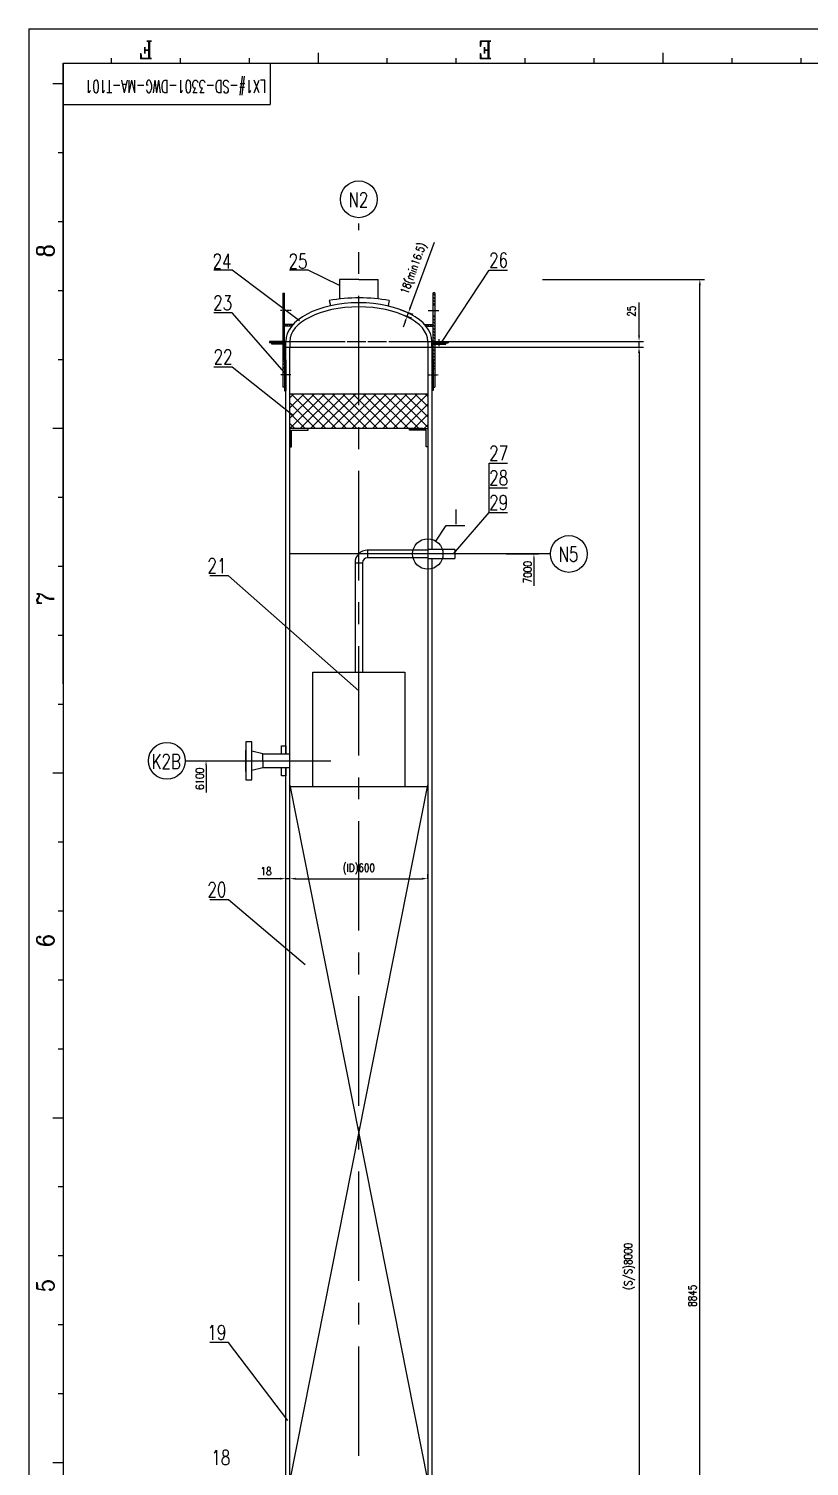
# Model space of a CAD drawing. Header units: millimetres. Extents: x 59416 to 141837, y 76647 to 89475.
# Drawn here: x 132927 to 136323, y 83006 to 89262 of the extents above; entities that cross this region are included whole.
import ezdxf
from ezdxf.enums import TextEntityAlignment as Align

# ---------------------------------------------------------------- set-up
doc = ezdxf.new("R2010")
doc.units = ezdxf.units.MM
for name, pattern in [('ACAD_ISO09W100', [45, 24, -3, 6, -3, 6, -3]), ('CENTER', [50.8, 31.75, -6.35, 6.35, -6.35]), ('DASHED', [19.05, 12.7, -6.35])]:
    doc.linetypes.add(name, pattern=pattern)
for name, color, linetype in [('1轮廓实线层', 7, 'Continuous'), ('2细线层', 4, 'Continuous'), ('3中心线层', 1, 'CENTER'), ('5剖面线层', 2, 'Continuous'), ('6文字层', 3, 'Continuous'), ('7标注层', 4, 'Continuous'), ('图框层', 7, 'Continuous'), ('虚线', 4, 'DASHED')]:
    doc.layers.add(name, color=color, linetype=linetype)
doc.styles.add('cooec', font='romans.shx', dxfattribs={"width": 0.75, "bigfont": 'hztxt.shx'})
doc.styles.add('PC_TEXTSTYLE', font='romans.shx', dxfattribs={"width": 0.75, "bigfont": 'hztxt.shx'})
doc.styles.add('ROMANC', font='romanc', dxfattribs={"width": 0.7, "height": 6})
doc.styles.add('TH_GBDIM', font='romans.shx', dxfattribs={"width": 0.8, "bigfont": 'gbcbig.shx'})
doc.dimstyles.new('TH_GBDIM', dxfattribs={"dimscale": 10, "dimtxt": 3.5, "dimasz": 2.5, "dimexe": 2, "dimexo": 0, "dimgap": 1.5, "dimtad": 1, "dimdec": 0, "dimzin": 0, "dimdsep": 46, "dimtxsty": 'TH_GBDIM', "dimcen": 2.5, "dimclrd": 130, "dimclre": 130, "dimclrt": 3, "dimadec": 0, "dimazin": 0, "dimtfac": 0.714286, "dimtdec": 0, "dimtmove": 0, "dimatfit": 3, "dimfxl": 1, "dimtzin": 0, "dimlwd": -1, "dimlwe": -1, "dimarcsym": 0})
doc.dimstyles.new('TH_GBDIM1', dxfattribs={"dimscale": 10, "dimtxt": 3.5, "dimasz": 2, "dimexe": 2, "dimexo": 0, "dimgap": 1, "dimtad": 1, "dimjust": 2, "dimdec": 0, "dimzin": 0, "dimdsep": 46, "dimtxsty": 'TH_GBDIM', "dimcen": 2.5, "dimse1": 1, "dimsd1": 1, "dimclrd": 130, "dimclre": 130, "dimclrt": 3, "dimadec": 0, "dimazin": 0, "dimtfac": 0.714286, "dimtdec": 0, "dimtmove": 0, "dimatfit": 3, "dimfxl": 1, "dimtzin": 0, "dimlwd": -1, "dimlwe": -1, "dimarcsym": 0})
pattern_1 = [(135, (151368.253, 73389.9017), (4.490128, 4.490128), [])]
pattern_2 = [(45, (151368.253, 73389.9017), (4.490128, -4.490128), [])]

# ---------------------------------------------------------------- blocks, each defined once
blk = doc.blocks.new('PC_PAPER_BLOCK')
at = {"layer": '2细线层'}
for p, q in [((816, 584), (-25, 584)), ((816, 584), (816, -10)), ((400, 574), (400, 577)), ((420, 574), (420, 575.5)), ((440, 574), (440, 575.5)), ((460, 574), (460, 575.5)), ((480, 574), (480, 575.5)), ((500, 574), (500, 577)), ((520, 574), (520, 575.5)), ((540, 574), (540, 575.5)), ((560, 574), (560, 575.5)), ((580, 574), (580, 575.5)), ((600, 574), (600, 577)), ((620, 574), (620, 575.5)), ((640, 574), (640, 575.5)), ((660, 574), (660, 575.5)), ((680, 574), (680, 575.5)), ((700, 574), (700, 577)), ((720, 574), (720, 575.5)), ((740, 574), (740, 575.5)), ((760, 574), (760, 575.5)), ((780, 574), (780, 575.5)), ((800, 574), (800, 577)), ((806, 560), (807.5, 560)), ((806, 540), (807.5, 540)), ((806, 520), (807.5, 520)), ((806, 500), (809, 500)), ((806, 480), (807.5, 480)), ((806, 460), (807.5, 460)), ((806, 440), (807.5, 440)), ((806, 420), (807.5, 420)), ((806, 400), (809, 400)), ((806, 380), (807.5, 380)), ((806, 360), (807.5, 360))]:
    blk.add_line(p, q, dxfattribs=at)
at = {"layer": '图框层'}
for q in [(0, 574), (806, 0)]:
    blk.add_line((806, 574), q, dxfattribs=at)
at = {"layer": '2细线层', "style": 'ROMANC', "width": 0.9}
for s, p in [('5', (449.48, 576.67)), ('6', (549.58, 576.67)), ('7', (648.79, 576.67)), ('8', (749.68, 576.67))]:
    blk.add_text(s, height=5, dxfattribs=at).set_placement(p)
for s, p in [('F', (812.36, 548.05)), ('E', (812.36, 449.54))]:
    blk.add_text(s, height=5, rotation=90, dxfattribs=at).set_placement(p)
blk = doc.blocks.new('PC_TYDH_BLOCK')
at = {"layer": '2细线层'}
for p in [(60, 0), (0, -12)]:
    blk.add_line(p, (60, -12), dxfattribs=at)
at = {"layer": '6文字层', "style": 'PC_TEXTSTYLE', "width": 2.827942}
blk.add_attdef('图样代号', text='', height=7, rotation=180, dxfattribs=at).set_placement((58.24, -2.4), (2.35, -2.4), align=Align.FIT)
blk = doc.blocks.new('*D499')
at = {"color": 130, "transparency": 16777216}
for p, q in [((134681.1, 87876.3), (135602.4, 87876.3)), ((135582.4, 87851.3), (135582.4, 79901.3)), ((135297.6, 79876.3), (135602.4, 79876.3))]:
    blk.add_line(p, q, dxfattribs=at)
for points in [[(135578.2, 87851.3), (135586.6, 87851.3), (135582.4, 87876.3)], [(135578.2, 79901.3), (135586.6, 79901.3), (135582.4, 79876.3)]]:
    blk.add_solid(points, dxfattribs=at)
at = {"layer": 'Defpoints', "color": 0, "transparency": 16777216}
for p in [(134681.1, 87876.3), (135297.6, 79876.3), (135582.4, 79876.3)]:
    blk.add_point(p, dxfattribs=at)
at = {"color": 3, "transparency": 16777216, "insert": (135540.7, 83876.3), "char_height": 35, "attachment_point": 5, "rotation": 90, "style": 'TH_GBDIM'}
blk.add_mtext('(S/S)8000', dxfattribs=at)
blk = doc.blocks.new('*D459')
at = {"color": 130, "transparency": 16777216}
for p, q in [((135582.4, 87926.3), (135582.4, 88070.4)), ((134681.1, 87901.3), (135602.4, 87901.3)), ((135582.4, 87876.3), (135582.4, 87901.3)), ((134681.1, 87876.3), (135602.4, 87876.3)), ((135582.4, 87851.3), (135582.4, 87826.3))]:
    blk.add_line(p, q, dxfattribs=at)
for points in [[(135578.2, 87926.3), (135586.6, 87926.3), (135582.4, 87901.3)], [(135578.2, 87851.3), (135586.6, 87851.3), (135582.4, 87876.3)]]:
    blk.add_solid(points, dxfattribs=at)
at = {"layer": 'Defpoints', "color": 0, "transparency": 16777216}
for p in [(134681.1, 87901.3), (135582.4, 87901.3), (134681.1, 87876.3)]:
    blk.add_point(p, dxfattribs=at)
at = {"color": 3, "transparency": 16777216, "insert": (135549.9, 88032.8), "char_height": 35, "attachment_point": 5, "rotation": 90, "style": 'TH_GBDIM'}
blk.add_mtext('25', dxfattribs=at)
blk = doc.blocks.new('*D460')
at = {"color": 130, "transparency": 16777216}
for p, q in [((135162, 88170.8), (135866.9, 88170.8)), ((135846.9, 79350.8), (135846.9, 88145.8)), ((134747.1, 79325.8), (135866.9, 79325.8))]:
    blk.add_line(p, q, dxfattribs=at)
for points in [[(135842.7, 88145.8), (135851.1, 88145.8), (135846.9, 88170.8)], [(135842.7, 79350.8), (135851.1, 79350.8), (135846.9, 79325.8)]]:
    blk.add_solid(points, dxfattribs=at)
at = {"layer": 'Defpoints', "color": 0, "transparency": 16777216}
for p in [(135162, 88170.8), (135846.9, 88170.8), (134747.1, 79325.8)]:
    blk.add_point(p, dxfattribs=at)
at = {"color": 3, "transparency": 16777216, "insert": (135814.4, 83748.3), "char_height": 35, "attachment_point": 5, "rotation": 90, "style": 'TH_GBDIM'}
blk.add_mtext('8845', dxfattribs=at)
blk = doc.blocks.new('*D501')
at = {"color": 130, "transparency": 16777216}
for p, q in [((134587.7, 88050), (134692, 88333.1)), ((134538.7, 88022.9), (134591.9, 88003.3)), ((134544.7, 88039.2), (134597.9, 88019.6)), ((134573.1, 88010.2), (134579.1, 88026.5)), ((134564.5, 87986.8), (134555.8, 87963.3))]:
    blk.add_line(p, q, dxfattribs=at)
for points in [[(134583.8, 88051.4), (134591.6, 88048.5), (134579.1, 88026.5)], [(134560.5, 87988.2), (134568.4, 87985.3), (134573.1, 88010.2)]]:
    blk.add_solid(points, dxfattribs=at)
at = {"layer": 'Defpoints', "color": 0, "transparency": 16777216}
for p in [(134538.7, 88022.9), (134544.7, 88039.2), (134579.1, 88026.5)]:
    blk.add_point(p, dxfattribs=at)
at = {"color": 3, "transparency": 16777216, "insert": (134605.1, 88217.7), "char_height": 35, "attachment_point": 5, "rotation": 69.78455, "style": 'TH_GBDIM'}
blk.add_mtext('18(min16.5)', dxfattribs=at)
blk = doc.blocks.new('*D463')
at = {"color": 130, "transparency": 16777216}
for p, q in [((135004, 86976.2), (135145.2, 86976.2)), ((135125.2, 86956.2), (135125.2, 86837.5))]:
    blk.add_line(p, q, dxfattribs=at)
blk.add_solid([(135121.9, 86956.2), (135128.5, 86956.2), (135125.2, 86976.2)], dxfattribs=at)
at = {"layer": 'Defpoints', "color": 0, "transparency": 16777216}
for p in [(135004, 86976.2), (135125.2, 86976.2), (134915.5, 79976.3)]:
    blk.add_point(p, dxfattribs=at)
at = {"color": 3, "transparency": 16777216, "insert": (135097.7, 86896.9), "char_height": 35, "attachment_point": 5, "rotation": 90, "style": 'TH_GBDIM'}
blk.add_mtext('7000', dxfattribs=at)
blk = doc.blocks.new('*D465')
at = {"color": 130, "transparency": 16777216}
for p, q in [((133698.5, 86076.3), (133718.5, 86076.3)), ((133698.5, 86056.3), (133698.5, 85938.9))]:
    blk.add_line(p, q, dxfattribs=at)
blk.add_solid([(133695.2, 86056.3), (133701.8, 86056.3), (133698.5, 86076.3)], dxfattribs=at)
at = {"layer": 'Defpoints', "color": 0, "transparency": 16777216}
for p in [(133698.5, 86076.3), (133698.5, 86076.3), (134112.9, 79976.3)]:
    blk.add_point(p, dxfattribs=at)
at = {"color": 3, "transparency": 16777216, "insert": (133671, 85997.6), "char_height": 35, "attachment_point": 5, "rotation": 90, "style": 'TH_GBDIM'}
blk.add_mtext('6100', dxfattribs=at)
blk = doc.blocks.new('*D495')
at = {"color": 130, "transparency": 16777216}
for p, q in [((134063.1, 85563.3), (134063.1, 85583.3)), ((134663.1, 85563.3), (134663.1, 85583.3)), ((134088.1, 85563.3), (134638.1, 85563.3))]:
    blk.add_line(p, q, dxfattribs=at)
for points in [[(134088.1, 85567.4), (134088.1, 85559.1), (134063.1, 85563.3)], [(134638.1, 85567.4), (134638.1, 85559.1), (134663.1, 85563.3)]]:
    blk.add_solid(points, dxfattribs=at)
at = {"layer": 'Defpoints', "color": 0, "transparency": 16777216}
for p in [(134063.1, 85563.3), (134663.1, 85563.3), (134663.1, 85563.3)]:
    blk.add_point(p, dxfattribs=at)
at = {"color": 3, "transparency": 16777216, "insert": (134363.1, 85604.9), "char_height": 35, "attachment_point": 5, "style": 'TH_GBDIM'}
blk.add_mtext('(ID)600', dxfattribs=at)
blk = doc.blocks.new('*D496')
at = {"color": 130, "transparency": 16777216}
for p, q in [((134045.1, 85538.9), (134045.1, 85583.3)), ((134063.1, 85563.3), (134063.1, 85583.3)), ((134020.1, 85563.3), (133923.8, 85563.3)), ((134063.1, 85563.3), (134045.1, 85563.3)), ((134088.1, 85563.3), (134113.1, 85563.3))]:
    blk.add_line(p, q, dxfattribs=at)
for points in [[(134020.1, 85567.4), (134020.1, 85559.1), (134045.1, 85563.3)], [(134088.1, 85567.4), (134088.1, 85559.1), (134063.1, 85563.3)]]:
    blk.add_solid(points, dxfattribs=at)
at = {"layer": 'Defpoints', "color": 0, "transparency": 16777216}
for p in [(134045.1, 85563.3), (134045.1, 85538.9), (134063.1, 85563.3)]:
    blk.add_point(p, dxfattribs=at)
at = {"color": 3, "transparency": 16777216, "insert": (133959.4, 85595.8), "char_height": 35, "attachment_point": 5, "style": 'TH_GBDIM'}
blk.add_mtext('18', dxfattribs=at)

msp = doc.modelspace()

# ---------------------------------------------------------------- hatches: boundary and pattern name
h = msp.add_hatch()
h.set_pattern_fill('ANSI37', color=3, scale=10)
h.set_pattern_definition([(45, (74400.314, 69168.023), (-22.45064, 22.45064), []), (135, (74400.314, 69168.023), (-22.45064, -22.45064), [])])
h.paths.add_polyline_path([(134363.1, 87671.9), (134063.1, 87671.9), (134063.1, 87521.9), (134363.1, 87521.9)])
h.paths.add_polyline_path([(134663.1, 87671.9), (134363.1, 87671.9), (134363.1, 87521.9), (134663.1, 87521.9)])
at = {"layer": '5剖面线层'}
h = msp.add_hatch(dxfattribs=at)
h.set_pattern_fill('ANSI31', color=256, scale=3, style=0)
h.set_pattern_definition([(135, (135659.157, 81760.239), (6.735192, 6.735192), [])])
h.paths.add_polyline_path([(134031.9, 88111.4), (134039.1, 88111.4), (134039.1, 88059.2), (134031.9, 88059.2)])
h.paths.add_polyline_path([(134031.9, 88011.2), (134039.1, 88011.2), (134039.1, 87821.7), (134039.1, 87782.8), (134031.9, 87782.8)])
h = msp.add_hatch(dxfattribs=at)
h.set_pattern_fill('ANSI31', color=256, scale=3, style=0)
h.set_pattern_definition([(135, (135659.157, 81760.925), (6.735192, 6.735192), [])])
h.paths.add_polyline_path([(134694.3, 88112.1), (134687.1, 88112.1), (134687.1, 88059.9), (134694.3, 88059.9)])
h.paths.add_polyline_path([(134694.3, 88011.9), (134687.1, 88011.9), (134687.1, 87822.4), (134687.1, 87783.5), (134694.3, 87783.5)])
h = msp.add_hatch(dxfattribs=at)
h.set_pattern_fill('ANSI31', color=256, scale=2.4, style=0)
h.set_pattern_definition([(135, (134051.954, 87971.752), (5.3882, 5.3882), [])])
h.paths.add_polyline_path([(134072.7, 87967.4), (134072.7, 87967.3), (134072.7, 87967.3)], flags=17)
h.paths.add_polyline_path([(134074.7, 87972.1), (134076.9, 87974.5), (134041.8, 87974.5), (134041.8, 87967.3), (134068.3, 87967.3), (134070.7, 87967.3), (134071.3, 87968), (134072.1, 87969), (134073.4, 87970.6)])
h.paths.add_polyline_path([(134078.3, 87974.5), (134078.3, 87974.5), (134078.3, 87974.5)])
h = msp.add_hatch(dxfattribs=at)
h.set_pattern_fill('ANSI31', color=256, scale=2.4, style=0)
h.set_pattern_definition([(135, (134049.293, 87972.438), (5.38815, 5.38815), [])])
edge = h.paths.add_edge_path()
edge.add_spline(control_points=[(134648.7, 87975.2), (134652.4, 87971), (134654, 87969.2), (134654.9, 87968)], knot_values=[3.415457, 3.415457, 3.415457, 3.415457, 3.439076, 3.439076, 3.439076, 3.439076], degree=3, periodic=0)
edge.add_line((134658.4, 87968), (134687.1, 87968))
edge.add_line((134687.1, 87968), (134687.1, 87975.2))
edge.add_line((134687.1, 87975.2), (134648.7, 87975.2))
h = msp.add_hatch(dxfattribs=at)
h.set_pattern_fill('ANSI31', color=256, scale=2, angle=90, style=0)
h.set_pattern_definition(pattern_2)
h.paths.add_polyline_path([(134005.1, 87901.3), (134005.1, 87895.3), (133974.9, 87895.3), (133974.9, 87901.3)])
h.paths.add_polyline_path([(134017.1, 87895.3), (134017.1, 87901.3), (134030.1, 87901.3), (134030.1, 87895.3)])
h = msp.add_hatch(dxfattribs=at)
h.set_pattern_fill('ANSI31', color=256, scale=2, style=0)
h.set_pattern_definition(pattern_1)
h.paths.add_polyline_path([(133985.1, 87895.3), (133985.1, 87889.3), (134005.1, 87889.3), (134005.1, 87895.3)])
h.paths.add_polyline_path([(134045.1, 87889.3), (134045.1, 87895.3), (134017.1, 87895.3), (134017.1, 87889.3)])
h = msp.add_hatch(dxfattribs=at)
h.set_pattern_fill('ANSI31', color=256, scale=2, style=0)
h.set_pattern_definition(pattern_1)
h.paths.add_polyline_path([(134741.1, 87895.3), (134741.1, 87889.3), (134721.1, 87889.3), (134721.1, 87895.3)])
h.paths.add_polyline_path([(134681.1, 87889.3), (134681.1, 87895.3), (134709.1, 87895.3), (134709.1, 87889.3)])
h = msp.add_hatch(dxfattribs=at)
h.set_pattern_fill('ANSI31', color=256, scale=2, angle=90, style=0)
h.set_pattern_definition(pattern_2)
h.paths.add_polyline_path([(134721.1, 87901.3), (134721.1, 87895.3), (134751.3, 87895.3), (134751.3, 87901.3)])
h.paths.add_polyline_path([(134709.1, 87895.3), (134709.1, 87901.3), (134696.1, 87901.3), (134696.1, 87895.3)])
h = msp.add_hatch(dxfattribs=at)
h.set_pattern_fill('ANSI31', color=256, scale=3, angle=90, style=0)
h.set_pattern_definition([(45, (135659.157, 81760.239), (6.735192, -6.735192), [])])
h.paths.add_polyline_path([(134039.1, 87821.7), (134045.1, 87821.7), (134045.1, 87755.7), (134039.1, 87755.7)])
h.paths.add_polyline_path([(134039.1, 87755.7), (134045.1, 87755.7), (134045.1, 87686.7), (134039.1, 87686.7)])
h = msp.add_hatch(dxfattribs=at)
h.set_pattern_fill('ANSI31', color=256, scale=3, angle=90, style=0)
h.set_pattern_definition([(45, (135659.157, 81760.925), (6.735192, -6.735192), [])])
h.paths.add_polyline_path([(134687.1, 87822.4), (134681.1, 87822.4), (134681.1, 87756.4), (134687.1, 87756.4)])
h.paths.add_polyline_path([(134687.1, 87756.4), (134681.1, 87756.4), (134681.1, 87687.4), (134687.1, 87687.4)])

# ---------------------------------------------------------------- linework, layer by layer
for p, q in [((134363.1, 88170.8), (134279.1, 88170.8)), ((134279.1, 88170.8), (134279.1, 88085.6)), ((134363.1, 88170.8), (134447.1, 88170.8)), ((134447.1, 88086), (134447.1, 88170.8)), ((134031.9, 88111.4), (134039.1, 88111.4)), ((134234.6, 88078.9), (134239.4, 88058.1)), ((134495.7, 88078.8), (134490.7, 88057.2)), ((134694.3, 88112.1), (134687.1, 88112.1)), ((133974.9, 87901.3), (133974.9, 87895.3)), ((134040.6, 87901.3), (133976.4, 87901.3)), ((133985.1, 87889.3), (133985.1, 87895.3)), ((134030.1, 87901.3), (134030.1, 87895.3)), ((134045.1, 87876.3), (134045.1, 87901.3)), ((134063.1, 87901.3), (134063.1, 87876.3)), ((134663.1, 87901.3), (134663.1, 87876.3)), ((134681.1, 87876.3), (134681.1, 87901.3)), ((134685.6, 87901.3), (134749.8, 87901.3)), ((134696.1, 87901.3), (134696.1, 87895.3)), ((134741.1, 87889.3), (134741.1, 87895.3)), ((134751.3, 87901.3), (134751.3, 87895.3)), ((134045.1, 87876.3), (134681.1, 87876.3)), ((134058.1, 87876.3), (134668.1, 87876.3)), ((134045.1, 87821.7), (134045.1, 87686.7)), ((134663.1, 87671.9), (134063.1, 87671.9)), ((134143.1, 87521.9), (134063.1, 87521.9)), ((134063.1, 87521.9), (134063.1, 87441.9)), ((134070.1, 87441.9), (134070.1, 87514.9)), ((134070.1, 87514.9), (134143.1, 87514.9)), ((134643.5, 87521.9), (134082.7, 87521.9)), ((134143.1, 87514.9), (134143.1, 87521.9)), ((134583.1, 87521.9), (134663.1, 87521.9)), ((134583.1, 87514.9), (134583.1, 87521.9)), ((134656.1, 87514.9), (134583.1, 87514.9)), ((134656.1, 87441.9), (134656.1, 87514.9)), ((134663.1, 87521.9), (134663.1, 87441.9)), ((134063.1, 87441.9), (134070.1, 87441.9)), ((134663.1, 87441.9), (134656.1, 87441.9)), ((134663.1, 86992.7), (134399.1, 86992.7)), ((134401, 86992.7), (134401, 86992.7)), ((134401, 86959.7), (134401, 86959.7)), ((134401.1, 86992.7), (134401.1, 86959.7)), ((134663.1, 86959.7), (134401.1, 86959.7)), ((134781.1, 86995.7), (134663.1, 86995.7)), ((134663.1, 86956.7), (134781.1, 86956.7)), ((134781.1, 86995.7), (134781.1, 86956.7)), ((134346.5, 86938.2), (134346.5, 86938.2)), ((134346.6, 86938.2), (134346.6, 86462.3)), ((134346.6, 86938.2), (134379.6, 86938.2)), ((134379.6, 86938.2), (134379.6, 86462.3)), ((134379.6, 86938.2), (134379.6, 86938.2)), ((133945.1, 86106.3), (133897.5, 86118.3)), ((133945.1, 86076.3), (133945.1, 86106.3)), ((133945.1, 86106.3), (134063.1, 86106.3)), ((133945.1, 86076.3), (133945.1, 86046.3)), ((133945.1, 86046.3), (133897.5, 86034.3)), ((134063.1, 86046.3), (133945.1, 86046.3)), ((134063.1, 85970.3), (134663.1, 82938.3)), ((134063.1, 82938.3), (134663.1, 85970.3)), ((134663.1, 85962.3), (134063.1, 85962.3))]:
    msp.add_line(p, q)
for points in [[(134045.1, 86106.3), (134045.1, 87876.3), (134681.1, 87876.3), (134681.1, 86995.7)], [(134681.1, 86956.7), (134681.1, 82145.5)], [(134027.1, 86106.3), (134027.1, 86141.3), (134045.1, 86141.3), (134045.1, 86106.3)], [(134045.1, 86046.3), (134045.1, 86011.3), (134027.1, 86011.3), (134027.1, 86046.3)], [(134045.1, 81606.3), (134045.1, 86046.3)]]:
    msp.add_lwpolyline(points)
for points in [[(134063.1, 87876.3), (134663.1, 87876.3), (134663.1, 79876.3), (134063.1, 79876.3)], [(134163.1, 86462.3), (134563.1, 86462.3), (134563.1, 85962.3), (134163.1, 85962.3)], [(133897.5, 86158.8), (133872.1, 86158.8), (133872.1, 85993.8), (133897.5, 85993.8)], [(133872.1, 86122.3), (133870.1, 86122.3), (133870.1, 86030.3), (133872.1, 86030.3)]]:
    msp.add_lwpolyline(points, close=True)
for radius in [54.5, 21.5]:
    msp.add_arc((134401.1, 86938.2), radius, 90, 180)
for centre, major_axis, ratio, start_param, end_param in [((134365, 87902.5), (-376, 0), 0.5, 4.357211, 5.06648), ((134363.1, 87901.3), (-318, 0), 0.528302, 3.141593, 6.283185), ((134363.1, 87901.3), (-300, 0), 0.5, 3.141593, 6.283185)]:
    msp.add_ellipse(centre, major_axis=major_axis, ratio=ratio, start_param=start_param, end_param=end_param)
at = {"layer": '1轮廓实线层'}
for p, q in [((134031.9, 88111.4), (134031.9, 87701.7)), ((134039.1, 87821.7), (134039.1, 88111.4)), ((134687.1, 87822.4), (134687.1, 88112.1)), ((134694.3, 88112.1), (134694.3, 87702.4)), ((134039.1, 88059.2), (134031.9, 88059.2)), ((134687.1, 88059.9), (134694.3, 88059.9)), ((134687.1, 88011.9), (134694.3, 88011.9)), ((134039.1, 88011.2), (134031.9, 88011.2)), ((134076.9, 87974.5), (134039.1, 87974.5)), ((134070.7, 87967.3), (134039.1, 87967.3)), ((134648.7, 87975.2), (134687.1, 87975.2)), ((134654.9, 87968), (134687.1, 87968)), ((134030.1, 87901.3), (133974.9, 87901.3)), ((134045.1, 87895.3), (133974.9, 87895.3)), ((134045.1, 87889.3), (133985.1, 87889.3)), ((134005.1, 87889.3), (134005.1, 87901.3)), ((134017.1, 87889.3), (134017.1, 87901.3)), ((134681.1, 87895.3), (134751.3, 87895.3)), ((134681.1, 87889.3), (134741.1, 87889.3)), ((134696.1, 87901.3), (134751.3, 87901.3)), ((134709.1, 87889.3), (134709.1, 87901.3)), ((134721.1, 87889.3), (134721.1, 87901.3)), ((134039.1, 87782.8), (134031.9, 87782.8)), ((134039.1, 87821.7), (134045.1, 87821.7)), ((134039.1, 87821.7), (134039.1, 87686.7)), ((134687.1, 87822.4), (134681.1, 87822.4)), ((134687.1, 87822.4), (134687.1, 87687.4)), ((134687.1, 87783.5), (134694.3, 87783.5)), ((134039.1, 87701.7), (134031.9, 87701.7)), ((134687.1, 87702.4), (134694.3, 87702.4)), ((134039.1, 87686.7), (134045.1, 87686.7)), ((134687.1, 87687.4), (134681.1, 87687.4))]:
    msp.add_line(p, q, dxfattribs=at)
at = {"layer": '3中心线层', "linetype": 'CENTER', "ltscale": 15}
msp.add_line((134363.1, 79241.2), (134363.1, 88414.5), dxfattribs=at)
at = {"layer": '3中心线层', "ltscale": 0.2}
for p, q in [((134068.3, 88035.2), (134021.8, 88035.2)), ((134664.6, 88035.9), (134711.1, 88035.9)), ((134067.6, 87755.7), (134023.9, 87755.7)), ((134665.3, 87756.4), (134709, 87756.4))]:
    msp.add_line(p, q, dxfattribs=at)
at = {"layer": '3中心线层', "color": 1, "ltscale": 20}
msp.add_line((134712.6, 87881.1), (134712.6, 87910.7), dxfattribs=at)
at = {"layer": '3中心线层', "ltscale": 40}
for p, q in [((135197, 86976.2), (134063.1, 86976.2)), ((133608.2, 86076.3), (134242.1, 86076.3))]:
    msp.add_line(p, q, dxfattribs=at)
at = {"layer": '7标注层'}
msp.add_line((133077.1, 86411.7), (133077.1, 89111.7), dxfattribs=at)
for points in [[(134104.9, 87990.6), (133812.4, 88210.8), (133731.7, 88210.8)], [(134279.1, 88143.9), (134142.9, 88210.8), (134062.2, 88210.8)], [(134726.4, 87901.3), (134930, 88210.8), (135010.7, 88210.8)], [(134039.1, 87766.4), (133812.4, 88025), (133731.7, 88025)], [(134079.3, 87577), (133812.4, 87789.4), (133731.7, 87789.4)], [(134930, 87263.9), (134930, 87371.4), (135010.7, 87371.4)], [(134930, 87156.3), (134930, 87263.9), (135010.7, 87263.9)], [(134774.4, 86976.2), (134930, 87156.3), (135010.7, 87156.3)], [(134698.8, 87032.1), (134743.7, 87100.3), (134824.4, 87100.3)], [(134363.1, 86380.3), (133796.2, 86881.4), (133715.6, 86881.4)], [(134129.7, 85188), (133796.2, 85471.7), (133715.6, 85471.7)], [(134054, 83206), (133796.2, 83545.2), (133715.6, 83545.2)]]:
    msp.add_lwpolyline(points, dxfattribs=at)
for centre, radius in [((134363.1, 88519.5), 80), ((134663.1, 86976.2), 66.3), ((135277, 86976.2), 80), ((133528.2, 86076.3), 80)]:
    msp.add_circle(centre, radius, dxfattribs=at)
at = {"layer": '虚线', "linetype": 'ACAD_ISO09W100', "ltscale": 10}
for p, q in [((134043.1, 87901.3), (134683.1, 87901.3)), ((134045.1, 87901.3), (134681.1, 87901.3)), ((134063.1, 87901.3), (134663.1, 87901.3))]:
    msp.add_line(p, q, dxfattribs=at)
msp.add_lwpolyline([(134064.1, 87901.3), (134662.1, 87901.3)], dxfattribs=at)

# ---------------------------------------------------------------- block references
at = {"layer": '图框层', "xscale": 15, "yscale": 15, "zscale": 15, "rotation": 90}
msp.add_blockref('PC_PAPER_BLOCK', (141687.1, 77021.7), dxfattribs=at)
at = {"layer": '图框层', "xscale": 15, "yscale": 15, "zscale": 15}
msp.add_blockref('PC_TYDH_BLOCK', (133077.1, 89111.7), dxfattribs=at)

# ---------------------------------------------------------------- texts
at = {"layer": '6文字层', "style": 'PC_TEXTSTYLE'}
for s, width, p in [('N2', 0.75, (134318.1, 88485.8)), ('24', 0.75, (133727, 88217.8)), ('25', 0.75, (134057.6, 88217.8)), ('26', 0.75, (134930.3, 88222.6)), ('23', 0.75, (133729.7, 88036.8)), ('22', 0.75, (133731.3, 87801.7)), ('27', 0.75, (134930.5, 87383.2)), ('28', 0.75, (134930.5, 87275.7)), ('I', 0.667, (134778, 87106.1)), ('21', 0.75, (133704.5, 86893.3)), ('N5', 0.75, (135232, 86942.6)), ('K2B', 0.75, (133461.3, 86041.4)), ('20', 0.75, (133704.5, 85483.5)), ('19', 0.75, (133704.5, 83557)), ('18', 0.75, (133721.7, 83012.4))]:
    msp.add_text(s, height=64, dxfattribs=dict(at, width=width)).set_placement(p)
at = {"layer": '6文字层', "style": 'PC_TEXTSTYLE', "width": 0.75}
msp.add_text('29', height=64, rotation=360, dxfattribs=at).set_placement((134930.3, 87168.2))
at = {"layer": '7标注层', "style": 'cooec', "width": 0.65}
msp.add_text('LX1#-SD-3301-DWG-MA-T101', height=55, rotation=180, dxfattribs=at).set_placement((133959.8, 89010.2), align=Align.MIDDLE_LEFT)

# ---------------------------------------------------------------- dimensions: what is measured, and where the dimension line sits
dim = msp.add_aligned_dim(p1=(134538.7, 88022.9), p2=(134544.7, 88039.2), distance=-36.6, text='18(min16.5)', dimstyle='TH_GBDIM')
dim.commit()
dim.dimension.update_dxf_attribs({"geometry": '*D501', "text_midpoint": (134605.1, 88217.7)})
for base, p1, p2, dimstyle, picture, middle in [((135846.9, 88170.8), (134747.1, 79325.8), (135162, 88170.8), 'TH_GBDIM', '*D460', (135814.4, 83748.3)), ((135125.2, 86976.2), (134915.5, 79976.3), (135004, 86976.2), 'TH_GBDIM1', '*D463', (135097.7, 86896.9)), ((133698.5, 86076.3), (134112.9, 79976.3), (133698.5, 86076.3), 'TH_GBDIM1', '*D465', (133671, 85997.6))]:
    dim = msp.add_linear_dim(base=base, p1=p1, p2=p2, angle=90, dimstyle=dimstyle)
    dim.commit()
    dim.dimension.update_dxf_attribs({"geometry": picture, "text_midpoint": middle})
dim = msp.add_linear_dim(base=(135582.4, 87901.3), p1=(134681.1, 87876.3), p2=(134681.1, 87901.3), angle=90, dimstyle='TH_GBDIM')
dim.commit()
dim.dimension.update_dxf_attribs({"geometry": '*D459', "text_midpoint": (135582.4, 88032.8), "dimtype": 160})
dim = msp.add_linear_dim(base=(135582.4, 79876.3), p1=(134681.1, 87876.3), p2=(135297.6, 79876.3), angle=90, text='(S/S)<>', dimstyle='TH_GBDIM')
dim.commit()
dim.dimension.update_dxf_attribs({"geometry": '*D499', "text_midpoint": (135540.7, 83876.3)})
dim = msp.add_linear_dim(base=(134663.1, 85563.3), p1=(134063.1, 85563.3), p2=(134663.1, 85563.3), text='(ID)<>', dimstyle='TH_GBDIM')
dim.commit()
dim.dimension.update_dxf_attribs({"geometry": '*D495', "text_midpoint": (134363.1, 85604.9)})
dim = msp.add_linear_dim(base=(134045.1, 85563.3), p1=(134063.1, 85563.3), p2=(134045.1, 85538.9), dimstyle='TH_GBDIM')
dim.commit()
dim.dimension.update_dxf_attribs({"geometry": '*D496', "text_midpoint": (133959.4, 85595.8)})

doc.saveas('drawing.dxf')
